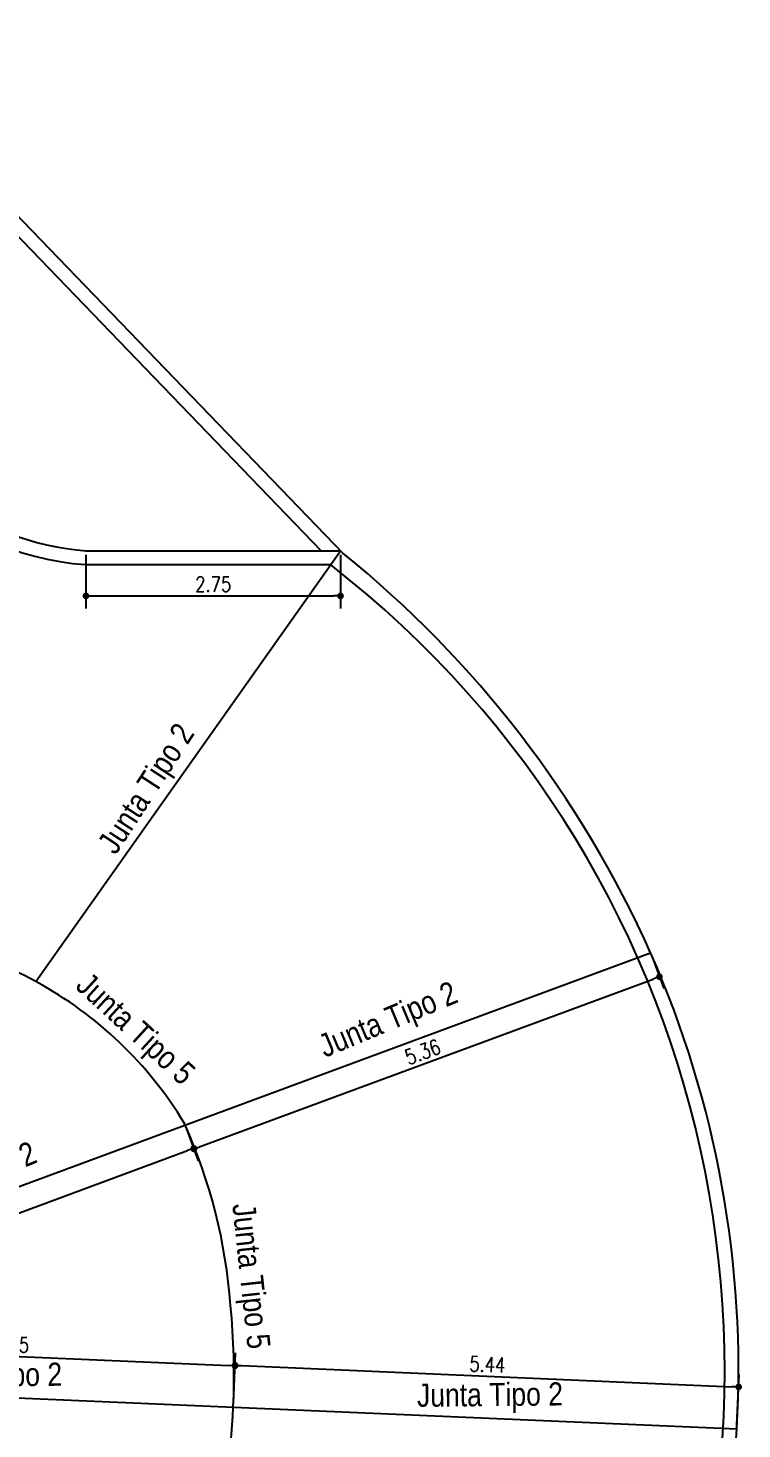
# Model space of a CAD drawing. Header units: millimetres. Extents: x 28448 to 57563, y -116865 to -58388.
# Drawn here: x 28856.1 to 28863.81, y -58458.65 to -58443.53 of the extents above; entities that cross this region are included whole.
import ezdxf

# ---------------------------------------------------------------- set-up
doc = ezdxf.new("R2010")
doc.units = ezdxf.units.MM
doc.header["$PDMODE"] = 35
doc.header["$PDSIZE"] = 0.5
doc.layers.get('DEFPOINTS').update_dxf_attribs({"color": 252, "lineweight": 5})
doc.layers.add('Proyecto de Pavimento', color=4, linetype='Continuous')
doc.styles.add('Angosta', font='romans.shx', dxfattribs={"width": 0.8})
doc.styles.add('ARIAL', font='ARIALN.TTF')
doc.dimstyles.new('JC_1@100', dxfattribs={"dimscale": 0.9, "dimtxt": 0.18, "dimasz": 0.08, "dimexe": 0.15, "dimexo": 0.05, "dimgap": 0.05, "dimtad": 1, "dimzin": 1, "dimdsep": 46, "dimtxsty": 'Angosta', "dimblk1": 'DOT', "dimblk2": 'DOT', "dimsah": 1, "dimcen": 0.09, "dimclrd": 2, "dimclre": 1, "dimclrt": 3, "dimaunit": 1, "dimadec": 3, "dimazin": 0, "dimtfac": 1.8, "dimtmove": 2, "dimatfit": 3, "dimldrblk": 'DOT', "dimfxl": 0.15, "dimtolj": 1, "dimtzin": 0, "dimarcsym": 0})

# ---------------------------------------------------------------- blocks, each defined once
blk = doc.blocks.new('_Dot')
at = {"color": 0, "linetype": 'ByBlock', "lineweight": -2}
blk.add_line((-0.5, 0), (-1, 0), dxfattribs=at)
at = {"color": 0, "linetype": 'ByBlock', "const_width": 0.5}
blk.add_lwpolyline([(-0.25, 0, 1), (0.25, 0, 1)], format="xyb", close=True, dxfattribs=at)
blk = doc.blocks.new('*D610')
at = {"layer": 'DEFPOINTS', "color": 0, "transparency": 16777216}
for p in [(28858.337, -58457.966), (28853.472, -58458.205, -499.792), (28858.318, -58458.413, -499.792)]:
    blk.add_point(p, dxfattribs=at)
at = {"layer": 'Proyecto de Pavimento', "color": 1, "lineweight": -2, "transparency": 16777216}
for p, q in [((28853.474, -58458.16), (28853.497, -58457.622)), ((28858.32, -58458.368), (28858.343, -58457.831))]:
    blk.add_line(p, q, dxfattribs=at)
at = {"layer": 'Proyecto de Pavimento', "color": 2, "lineweight": -2, "transparency": 16777216}
blk.add_line((28853.563, -58457.76), (28858.265, -58457.962), dxfattribs=at)
at = {"layer": 'Proyecto de Pavimento', "color": 2, "lineweight": -2, "transparency": 16777216, "xscale": 0.072, "yscale": 0.072, "zscale": 0.072}
for p, rotation in [((28853.491, -58457.757), 177.5334254530667), ((28858.337, -58457.966), 357.5334254530667)]:
    blk.add_blockref('_Dot', p, dxfattribs=dict(at, rotation=rotation))
at = {"layer": 'Proyecto de Pavimento', "color": 3, "transparency": 16777216, "insert": (28855.92, -58457.735), "char_height": 0.162, "attachment_point": 5, "rotation": 357.5334, "style": 'Angosta'}
blk.add_mtext('\\A1;4.85', dxfattribs=at)
blk = doc.blocks.new('*D611')
at = {"layer": 'DEFPOINTS', "color": 0, "transparency": 16777216}
for p in [(28857.798, -58455.368, -499.792), (28857.891, -58455.619), (28853.289, -58457.035, -499.792)]:
    blk.add_point(p, dxfattribs=at)
at = {"layer": 'Proyecto de Pavimento', "color": 1, "lineweight": -2, "transparency": 16777216}
for p, q in [((28857.814, -58455.41), (28857.937, -58455.745)), ((28853.304, -58457.077), (28853.428, -58457.412))]:
    blk.add_line(p, q, dxfattribs=at)
at = {"layer": 'Proyecto de Pavimento', "color": 2, "lineweight": -2, "transparency": 16777216}
blk.add_line((28853.449, -58457.261), (28857.823, -58455.643), dxfattribs=at)
at = {"layer": 'Proyecto de Pavimento', "color": 2, "lineweight": -2, "transparency": 16777216, "xscale": 0.072, "yscale": 0.072, "zscale": 0.072}
for p, rotation in [((28857.891, -58455.619), 20.28865468226117), ((28853.381, -58457.286), 200.2886546822612)]:
    blk.add_blockref('_Dot', p, dxfattribs=dict(at, rotation=rotation))
at = {"layer": 'Proyecto de Pavimento', "color": 3, "transparency": 16777216, "insert": (28855.592, -58456.334), "char_height": 0.162, "attachment_point": 5, "rotation": 20.2887, "style": 'Angosta'}
blk.add_mtext('\\A1;4.81', dxfattribs=at)
blk = doc.blocks.new('*D617')
at = {"layer": 'DEFPOINTS', "color": 0, "transparency": 16777216}
for p in [(28863.773, -58458.194), (28858.318, -58458.413, -499.792), (28863.754, -58458.647, -499.792)]:
    blk.add_point(p, dxfattribs=at)
at = {"layer": 'Proyecto de Pavimento', "color": 1, "lineweight": -2, "transparency": 16777216}
for p, q in [((28858.32, -58458.368), (28858.343, -58457.825)), ((28863.755, -58458.602), (28863.779, -58458.059))]:
    blk.add_line(p, q, dxfattribs=at)
at = {"layer": 'Proyecto de Pavimento', "color": 2, "lineweight": -2, "transparency": 16777216}
blk.add_line((28858.409, -58457.963), (28863.701, -58458.191), dxfattribs=at)
at = {"layer": 'Proyecto de Pavimento', "color": 2, "lineweight": -2, "transparency": 16777216, "xscale": 0.072, "yscale": 0.072, "zscale": 0.072}
for p, rotation in [((28858.337, -58457.96), 177.5334254530648), ((28863.773, -58458.194), 357.5334254530648)]:
    blk.add_blockref('_Dot', p, dxfattribs=dict(at, rotation=rotation))
at = {"layer": 'Proyecto de Pavimento', "color": 3, "transparency": 16777216, "insert": (28861.061, -58457.951), "char_height": 0.162, "attachment_point": 5, "rotation": 357.5334, "style": 'Angosta'}
blk.add_mtext('\\A1;5.44', dxfattribs=at)
blk = doc.blocks.new('*D618')
at = {"layer": 'DEFPOINTS', "color": 0, "transparency": 16777216}
for p in [(28862.823, -58453.51, -499.792), (28862.918, -58453.768), (28857.798, -58455.368, -499.792)]:
    blk.add_point(p, dxfattribs=at)
at = {"layer": 'Proyecto de Pavimento', "color": 1, "lineweight": -2, "transparency": 16777216}
for p, q in [((28862.839, -58453.553), (28862.965, -58453.895)), ((28857.814, -58455.41), (28857.94, -58455.753))]:
    blk.add_line(p, q, dxfattribs=at)
at = {"layer": 'Proyecto de Pavimento', "color": 2, "lineweight": -2, "transparency": 16777216}
blk.add_line((28857.961, -58455.601), (28862.851, -58453.793), dxfattribs=at)
at = {"layer": 'Proyecto de Pavimento', "color": 2, "lineweight": -2, "transparency": 16777216, "xscale": 0.072, "yscale": 0.072, "zscale": 0.072}
for p, rotation in [((28862.918, -58453.768), 20.28865468228934), ((28857.893, -58455.626), 200.2886546822894)]:
    blk.add_blockref('_Dot', p, dxfattribs=dict(at, rotation=rotation))
at = {"layer": 'Proyecto de Pavimento', "color": 3, "transparency": 16777216, "insert": (28860.362, -58454.579), "char_height": 0.162, "attachment_point": 5, "rotation": 20.2887, "style": 'Angosta'}
blk.add_mtext('\\A1;5.36', dxfattribs=at)
blk = doc.blocks.new('*D620')
at = {"layer": 'DEFPOINTS', "color": 0, "transparency": 16777216}
for p in [(28856.727, -58449.171), (28859.475, -58449.171), (28859.475, -58449.658)]:
    blk.add_point(p, dxfattribs=at)
at = {"layer": 'Proyecto de Pavimento', "color": 1, "lineweight": -2, "transparency": 16777216}
for p, q in [((28856.727, -58449.216), (28856.727, -58449.793)), ((28859.475, -58449.216), (28859.475, -58449.793))]:
    blk.add_line(p, q, dxfattribs=at)
at = {"layer": 'Proyecto de Pavimento', "color": 2, "lineweight": -2, "transparency": 16777216}
blk.add_line((28856.799, -58449.658), (28859.403, -58449.658), dxfattribs=at)
at = {"layer": 'Proyecto de Pavimento', "color": 2, "lineweight": -2, "transparency": 16777216, "xscale": 0.072, "yscale": 0.072, "zscale": 0.072, "rotation": 180}
blk.add_blockref('_Dot', (28856.727, -58449.658), dxfattribs=at)
at = {"layer": 'Proyecto de Pavimento', "color": 2, "lineweight": -2, "transparency": 16777216, "xscale": 0.072, "yscale": 0.072, "zscale": 0.072}
blk.add_blockref('_Dot', (28859.475, -58449.658), dxfattribs=at)
at = {"layer": 'Proyecto de Pavimento', "color": 3, "transparency": 16777216, "insert": (28858.101, -58449.532), "char_height": 0.162, "attachment_point": 5, "style": 'Angosta'}
blk.add_mtext('\\A1;2.75', dxfattribs=at)

msp = doc.modelspace()

# ---------------------------------------------------------------- linework, layer by layer
at = {"layer": 'Proyecto de Pavimento'}
for p, q in [((28853.8818, -58443.5914), (28859.2666, -58449.1708)), ((28854.0318, -58443.5309), (28859.5002, -58449.1968)), ((28856.7272, -58449.1708), (28859.4751, -58449.1708)), ((28856.7216, -58449.3208), (28859.369, -58449.3208))]:
    msp.add_line(p, q, dxfattribs=at)
at = {"layer": 'Proyecto de Pavimento', "color": 3, "elevation": -499.7917}
for points in [[(28856.1876, -58453.8207), (28859.4751, -58449.1708)], [(28853.2887, -58457.0352), (28862.8231, -58453.5104)], [(28853.4721, -58458.2045), (28863.7536, -58458.6474)]]:
    msp.add_lwpolyline(points, dxfattribs=at)
at = {"layer": 'Proyecto de Pavimento', "color": 7, "elevation": -499.7917}
for points in [[(28856.1876, -58453.8207, 0.1335189), (28854.0318, -58453.3133)], [(28857.7898, -58455.3498, 0.1335189), (28856.1876, -58453.8207, 0.1335189)], [(28858.3176, -58458.4132, 0.0350721), (28858.2878, -58457.3137, 0.0870048), (28857.7898, -58455.3498)], [(28857.592, -58461.3873, 0.0984373), (28858.3176, -58458.4132, 0.0984373)]]:
    msp.add_lwpolyline(points, format="xyb", dxfattribs=at)
at = {"layer": 'Proyecto de Pavimento'}
for centre, radius, start, end in [((28856.9495, -58446.2485, -499.7917), 3.0807, 185.26317, 265.75713), ((28856.9495, -58446.2485, -499.7917), 2.9307, 231.72733, 265.75713), ((28852.1655, -58458.2836, -499.7917), 11.6777, 24.126, 51.09002), ((28852.6217, -58458.011, -499.7917), 11, 248.41638, 52.18704), ((28852.6217, -58458.011, -499.7917), 11.15, 356.72783, 23.80569), ((28852.6217, -58458.011, -499.7917), 11.15, 330.08494, 356.72783)]:
    msp.add_arc(centre, radius, start, end, dxfattribs=at)

# ---------------------------------------------------------------- texts
at = {"layer": 'Proyecto de Pavimento', "color": 0, "style": 'ARIAL'}
for s, rotation, p in [('Junta Tipo 2', 56.90916, (28857.0475, -58452.4623)), ('Junta Tipo 5', 317.39926, (28856.602, -58453.8846)), ('Junta Tipo 2', 22.66966, (28859.3061, -58454.644, 499.7917)), ('Junta Tipo 2', 22.66966, (28854.763, -58456.3721, 499.7917)), ('Junta Tipo 5', 276.09209, (28858.3065, -58456.2266)), ('Junta Tipo 2', 0.55384, (28854.8948, -58458.1962, 999.5834)), ('Junta Tipo 2', 0.55384, (28860.3015, -58458.4085, 999.5834))]:
    msp.add_text(s, height=0.25, rotation=rotation, dxfattribs=at).set_placement(p)

# ---------------------------------------------------------------- dimensions: what is measured, and where the dimension line sits
at = {"layer": 'Proyecto de Pavimento'}
dim = msp.add_linear_dim(base=(28859.4751, -58449.6575), p1=(28856.7272, -58449.1708), p2=(28859.4751, -58449.1708), dimstyle='JC_1@100', dxfattribs=at)
dim.commit()
dim.dimension.update_dxf_attribs({"geometry": '*D620', "text_midpoint": (28858.1011, -58449.5315)})
for p1, p2, distance, picture, middle in [((28857.798, -58455.3681, -499.7917), (28862.8231, -58453.5104, -499.7917), -0.2751, '*D618', (28860.3622, -58454.5791)), ((28853.2887, -58457.0352, -499.7917), (28857.798, -58455.3681, -499.7917), -0.2669, '*D611', (28855.5922, -58456.3338)), ((28853.4721, -58458.2045, -499.7917), (28858.3176, -58458.4132, -499.7917), 0.4481, '*D610', (28855.9195, -58457.7353)), ((28858.3176, -58458.4132, -499.7917), (28863.7536, -58458.6474, -499.7917), 0.4536, '*D617', (28861.0605, -58457.9513))]:
    dim = msp.add_aligned_dim(p1=p1, p2=p2, distance=distance, dimstyle='JC_1@100', dxfattribs=at)
    dim.commit()
    dim.dimension.update_dxf_attribs({"geometry": picture, "text_midpoint": middle})

doc.saveas('drawing.dxf')
